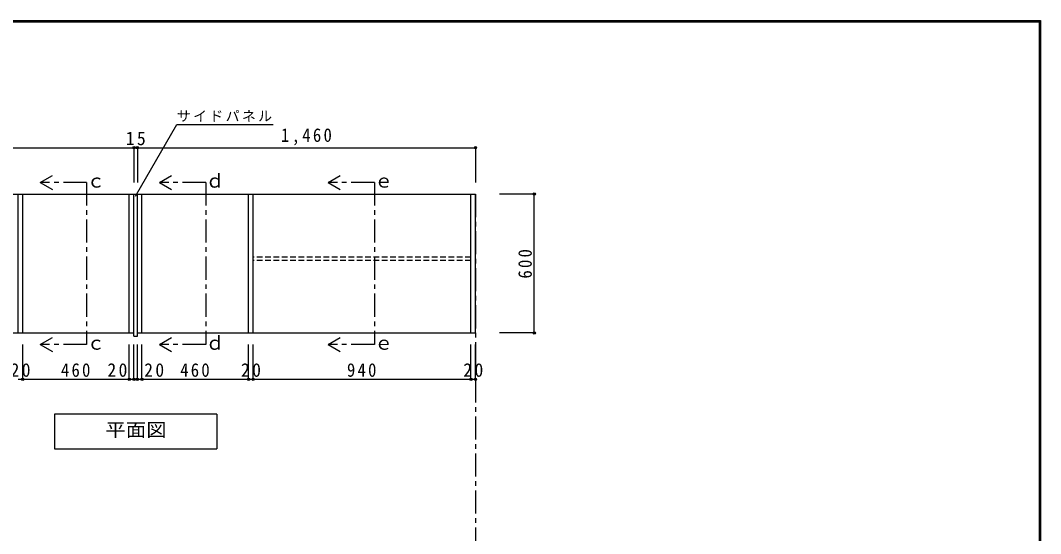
# Model space of a CAD drawing. Units: millimetres at full size, sheet at 1:20. Extents: x -8210 to 8210, y -2932 to 2722.
# Drawn here: x -4815 to -410, y 507 to 2722 of the extents above; entities that cross this region are included whole.
import ezdxf
from ezdxf.enums import TextEntityAlignment as Align

# ---------------------------------------------------------------- set-up
doc = ezdxf.new("R2010")
doc.units = ezdxf.units.MM
doc.header["$LTSCALE"] = 20
doc.header["$PDMODE"] = 32
doc.header["$PDSIZE"] = 10
doc.linetypes.add('CHAIN1', pattern=[8, 5, -1, 1, -1])
doc.linetypes.add('DASHED1', pattern=[1.8, 1.2, -0.6])
for name, color, linetype in [('0-2_本体', 2, 'Continuous'), ('0-3_固定棚', 2, 'Continuous'), ('0-4_可動棚', 3, 'Continuous'), ('0-6_ﾊﾟｲﾌﾟﾊﾝｶﾞｰ', 7, 'Continuous'), ('0-A_文字', 7, 'Continuous'), ('0-B_寸法', 7, 'Continuous'), ('F-1_枠', 6, 'Continuous')]:
    doc.layers.add(name, color=color, linetype=linetype)
doc.styles.add('ＭＳ ゴシック', font='')
doc.styles.get('ＭＳ ゴシック').set_extended_font_data('MS Gothic')

msp = doc.modelspace()

# ---------------------------------------------------------------- linework, layer by layer
at = {"layer": '0-2_本体'}
for p, q in [((-4805, 1372.73), (-4805, 1972.73)), ((-4345, 1372.73), (-4345, 1972.73)), ((-4345, 1972.73), (-4290, 1972.73)), ((-4325, 1359.73), (-4325, 1972.73)), ((-4310, 1359.73), (-4310, 1972.73)), ((-4290, 1372.73), (-4290, 1972.73)), ((-3810, 1372.73), (-3810, 1972.73)), ((-2850, 1372.73), (-2850, 1972.73)), ((-4825, 1372.73), (-4805, 1372.73)), ((-4345, 1372.73), (-4325, 1372.73)), ((-4310, 1372.73), (-4290, 1372.73)), ((-3830, 1372.73), (-3810, 1372.73)), ((-2870, 1372.73), (-2850, 1372.73)), ((-4325, 1359.73), (-4310, 1359.73))]:
    msp.add_line(p, q, dxfattribs=at)
at = {"layer": '0-2_本体', "color": 3}
for p, q in [((-5785, 1372.73), (-4325, 1372.73)), ((-4310, 1372.73), (-2850, 1372.73))]:
    msp.add_line(p, q, dxfattribs=at)
at = {"layer": '0-2_本体'}
for points in [[(-4825, 1372.73), (-4825, 1972.73), (-4805, 1972.73)], [(-3830, 1372.73), (-3830, 1972.73), (-3810, 1972.73)], [(-2870, 1372.73), (-2870, 1972.73), (-2850, 1972.73)]]:
    msp.add_lwpolyline(points, dxfattribs=at)
at = {"layer": '0-3_固定棚', "color": 3}
msp.add_line((-4805, 1972.73), (-4345, 1972.73), dxfattribs=at)
at = {"layer": '0-4_可動棚'}
msp.add_line((-5765, 1972.73), (-2850, 1972.73), dxfattribs=at)
at = {"layer": '0-6_ﾊﾟｲﾌﾟﾊﾝｶﾞｰ', "color": 4, "linetype": 'DASHED1'}
for p, q in [((-2870, 1700.22), (-3810, 1700.22)), ((-2870, 1685.24), (-3810, 1685.24))]:
    msp.add_line(p, q, dxfattribs=at)
at = {"layer": '0-A_文字'}
for p, q in [((-4729.06, 2022.73), (-4677.1, 2052.73)), ((-4214.8, 2022.73), (-4162.83, 2052.73)), ((-3486.43, 2022.73), (-3434.47, 2052.73)), ((-4729.06, 2022.73), (-4677.1, 1992.73)), ((-4214.8, 2022.73), (-4162.83, 1992.73)), ((-3486.43, 2022.73), (-3434.47, 1992.73)), ((-4729.06, 1322.73), (-4677.1, 1352.73)), ((-4729.06, 1322.73), (-4677.1, 1292.73)), ((-4214.8, 1322.73), (-4162.83, 1352.73)), ((-4214.8, 1322.73), (-4162.83, 1292.73)), ((-3486.43, 1322.73), (-3434.47, 1352.73)), ((-3486.43, 1322.73), (-3434.47, 1292.73)), ((-3966.9, 1022.73), (-4667.9, 1022.73)), ((-3966.9, 1022.73), (-3966.9, 872.73))]:
    msp.add_line(p, q, dxfattribs=at)
at = {"layer": '0-A_文字', "linetype": 'CHAIN1'}
for p, q in [((-4529.06, 2022.73), (-4729.06, 2022.73)), ((-4529.06, 2022.73), (-4529.06, 1322.73)), ((-4014.8, 2022.73), (-4214.8, 2022.73)), ((-4014.8, 2022.73), (-4014.8, 1322.73)), ((-3286.43, 2022.73), (-3486.43, 2022.73)), ((-3286.43, 2022.73), (-3286.43, 1322.73)), ((-2850, 1972.73), (-2850, -1711.27)), ((-4529.06, 1322.73), (-4729.06, 1322.73)), ((-4014.8, 1322.73), (-4214.8, 1322.73)), ((-3286.43, 1322.73), (-3486.43, 1322.73))]:
    msp.add_line(p, q, dxfattribs=at)
at = {"layer": '0-A_文字'}
msp.add_lwpolyline([(-4667.9, 1022.73), (-4667.9, 872.73), (-3966.9, 872.73)], dxfattribs=at)
at = {"layer": '0-B_寸法', "color": 4}
for p, q in [((-5785, 2172.73), (-4325, 2172.73)), ((-4325, 2172.73), (-4325, 2022.73)), ((-4325, 2172.73), (-4310, 2172.73)), ((-4325, 2172.73), (-4325, 2022.73)), ((-4310, 2172.73), (-2850, 2172.73)), ((-4310, 2172.73), (-4310, 2022.73)), ((-4310, 2172.73), (-4310, 2022.73)), ((-2850, 2172.73), (-2850, 2022.73)), ((-2596, 1972.73), (-2746, 1972.73)), ((-2596, 1372.73), (-2596, 1972.73)), ((-2596, 1372.73), (-2746, 1372.73)), ((-4805, 1172.73), (-4805, 1322.73)), ((-4345, 1172.73), (-4345, 1322.73)), ((-4325, 1172.73), (-4325, 1322.73)), ((-4310, 1172.73), (-4310, 1322.73)), ((-4290, 1172.73), (-4290, 1322.73)), ((-3830, 1172.73), (-3830, 1322.73)), ((-3810, 1172.73), (-3810, 1322.73)), ((-2870, 1172.73), (-2870, 1322.73)), ((-2850, 1172.73), (-2850, 1322.73)), ((-4825, 1172.73), (-4805, 1172.73)), ((-4805, 1172.73), (-4345, 1172.73)), ((-4345, 1172.73), (-4325, 1172.73)), ((-4310, 1172.73), (-4290, 1172.73)), ((-4290, 1172.73), (-3830, 1172.73)), ((-3830, 1172.73), (-3810, 1172.73)), ((-3810, 1172.73), (-2870, 1172.73)), ((-2870, 1172.73), (-2850, 1172.73))]:
    msp.add_line(p, q, dxfattribs=at)
at = {"layer": '0-B_寸法'}
msp.add_lwpolyline([(-4317.97, 1963.43), (-4139.4, 2272.73), (-3724.26, 2272.73)], dxfattribs=at)
for p in [(-4325, 2172.73), (-4310, 2172.73), (-2850, 2172.73), (-2596, 1972.73), (-2596, 1372.73), (-4805, 1172.73), (-4345, 1172.73), (-4325, 1172.73), (-4310, 1172.73), (-4290, 1172.73), (-3830, 1172.73), (-3810, 1172.73), (-2870, 1172.73), (-2850, 1172.73)]:
    msp.add_point(p, dxfattribs=at)
at = {"layer": 'F-1_枠'}
for p, q in [((-8210, 2722.29), (-410, 2722.29)), ((-8210, 2718.96), (-410, 2718.96)), ((-8210, 2715.63), (-410, 2715.63)), ((-416.67, 2722.29), (-416.67, -2864.37)), ((-413.33, 2722.29), (-413.33, -2864.37)), ((-410, 2722.29), (-410, -2864.37))]:
    msp.add_line(p, q, dxfattribs=at)

# ---------------------------------------------------------------- texts
at = {"layer": '0-A_文字', "style": 'ＭＳ ゴシック'}
for s, p in [('ｃ', (-4529.06, 1982.73)), ('ｄ', (-4014.8, 1982.73)), ('ｅ', (-3286.43, 1982.73)), ('ｃ', (-4529.06, 1282.73)), ('ｄ', (-4014.8, 1282.73)), ('ｅ', (-3286.43, 1282.73))]:
    msp.add_text(s, height=58.65, dxfattribs=at).set_placement(p, align=Align.BOTTOM_LEFT)
at = {"layer": '0-A_文字', "style": 'ＭＳ ゴシック', "width": 1.1}
msp.add_text('平面図', height=58.65, dxfattribs=at).set_placement((-4447.9, 907.73), align=Align.BOTTOM_LEFT)
at = {"layer": '0-B_寸法', "attachment_point": 7, "style": 'ＭＳ ゴシック'}
for s, insert, char_height in [('\\T1.17;サイドパネル', (-4139.4, 2284.68), 43.99), ('\\T1.28;\\W0.9;1,460', (-3690, 2182.73), 58.65), ('\\T1.27;\\W0.95;15', (-4360, 2182.73), 58.65), ('\\T1.27;\\W0.95;20', (-4857.5, 1182.73), 58.65), ('\\T1.27;\\W0.9;460', (-4640, 1182.73), 58.65), ('\\T1.27;\\W0.95;20', (-4439.3, 1182.73), 58.65), ('\\T1.27;\\W0.95;20', (-4280.46, 1182.73), 58.65), ('\\T1.27;\\W0.9;460', (-4125, 1182.73), 58.65), ('\\T1.27;\\W0.95;20', (-3862.5, 1182.73), 58.65), ('\\T1.27;\\W0.9;940', (-3405, 1182.73), 58.65), ('\\T1.27;\\W0.95;20', (-2902.5, 1182.73), 58.65)]:
    msp.add_mtext(s, dxfattribs=dict(at, insert=insert, char_height=char_height))
at = {"layer": '0-B_寸法', "insert": (-2606, 1607.73), "char_height": 58.65, "attachment_point": 7, "rotation": 90, "style": 'ＭＳ ゴシック'}
msp.add_mtext('\\T1.27;\\W0.9;600', dxfattribs=at)

doc.saveas('drawing.dxf')
